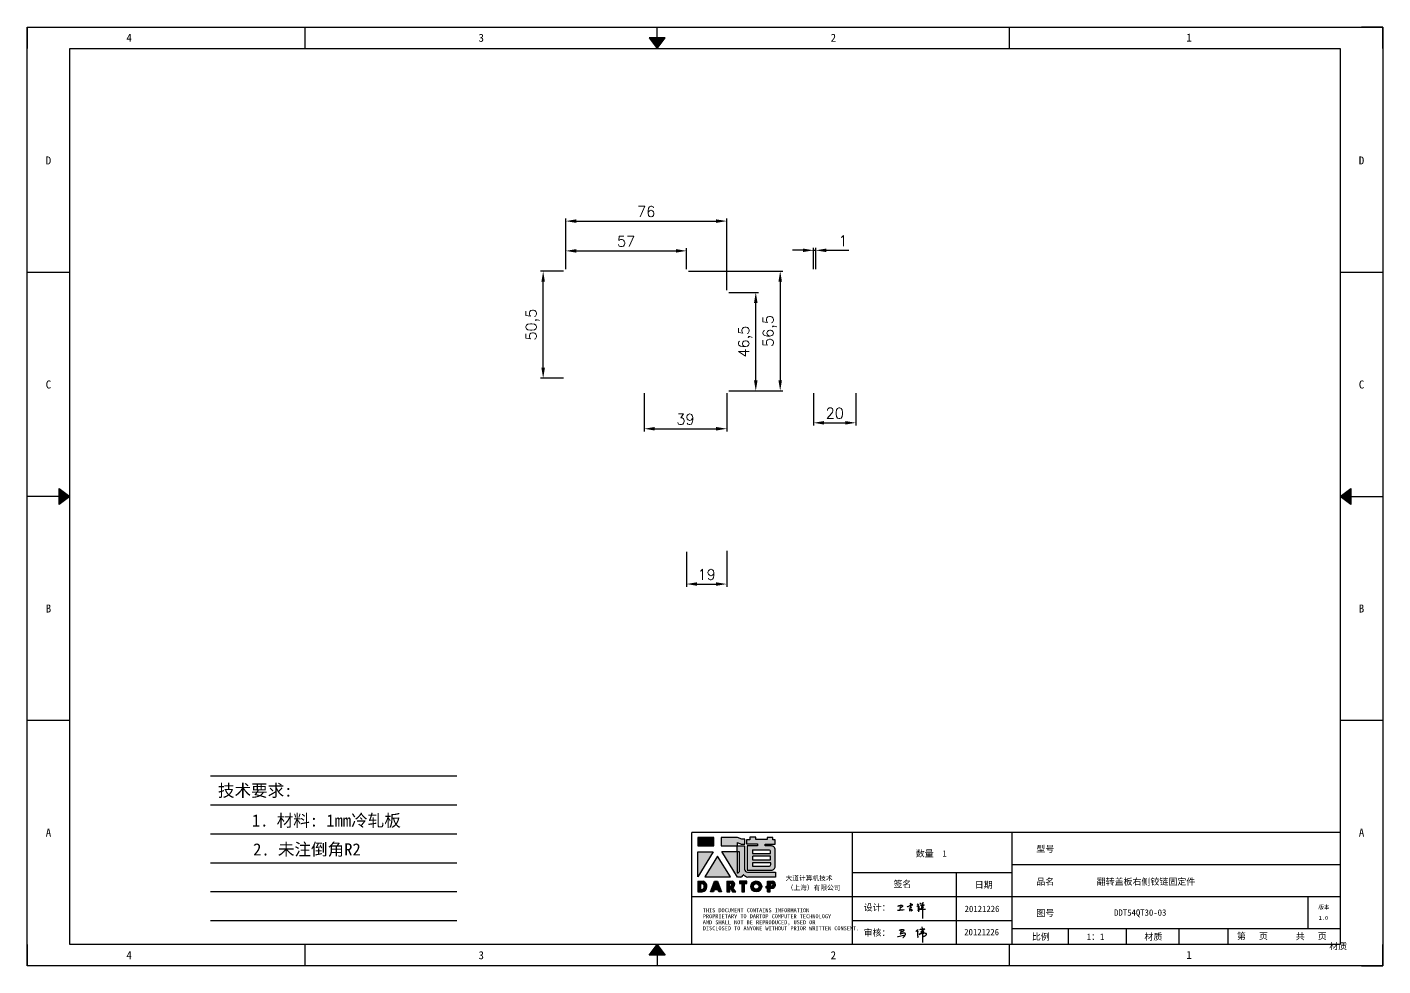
# Model space of a CAD drawing. Header units: millimetres. Extents: x 120943 to 145233, y 4425 to 40233.
# Drawn here: x 130060 to 130700, y 16840 to 17283 of the extents above; entities that cross this region are included whole.
import ezdxf
from ezdxf.enums import TextEntityAlignment as Align

# ---------------------------------------------------------------- set-up
doc = ezdxf.new("R2010")
doc.units = ezdxf.units.MM
doc.linetypes.add('DOT', pattern=[0.25, 0, -0.25])
doc.layers.add('4', color=7, linetype='Continuous')
doc.layers.add('print', color=30, linetype='Continuous')
doc.layers.add('dim', color=2, linetype='Continuous', lineweight=9)
doc.styles.add('Dartop', font='SIMFANG.TTF')
doc.styles.add('HZ', font='SimSun.ttf')
doc.styles.add('hzHT', font='SIMHEI.TTF')
doc.styles.get("Standard").update_dxf_attribs({"font": 'txt', "bigfont": 'gbcbig.shx'})
doc.dimstyles.new('small', dxfattribs={"dimtxt": 5, "dimasz": 5, "dimexe": 1.25, "dimexo": 1, "dimgap": 2, "dimtad": 1, "dimtxsty": 'Standard', "dimcen": 2.5, "dimadec": 0, "dimazin": 0, "dimtfac": 1, "dimtmove": 0, "dimatfit": 3, "dimfxl": 1, "dimarcsym": 0})

# ---------------------------------------------------------------- blocks, each defined once
blk = doc.blocks.new('*D448')
at = {"layer": 'Defpoints', "color": 0}
for p in [(130431.37, 17111.62, -744.27), (130451.37, 17111.62, -769.27), (130451.37, 17096.56)]:
    blk.add_point(p, dxfattribs=at)
at = {"layer": 'dim', "color": 0, "lineweight": -2}
for p, q in [((130431.37, 17110.62), (130431.37, 17095.31)), ((130451.37, 17110.62), (130451.37, 17095.31)), ((130436.37, 17096.56), (130446.37, 17096.56))]:
    blk.add_line(p, q, dxfattribs=at)
at = {"layer": 'dim', "color": 0}
for points in [[(130436.37, 17097.39), (130436.37, 17095.73), (130431.37, 17096.56)], [(130446.37, 17097.39), (130446.37, 17095.73), (130451.37, 17096.56)]]:
    blk.add_solid(points, dxfattribs=at)
at = {"layer": 'dim', "color": 0, "insert": (130441.37, 17101.06), "char_height": 5, "attachment_point": 5}
blk.add_mtext('20', dxfattribs=at)
blk = doc.blocks.new('*D463')
at = {"layer": 'Defpoints', "color": 0}
for p in [(130371.4, 17036.69, 50.32), (130390.4, 17037.08, 8.82), (130390.4, 17020.44)]:
    blk.add_point(p, dxfattribs=at)
at = {"layer": 'dim', "color": 0, "lineweight": -2}
for p, q in [((130371.4, 17035.69), (130371.4, 17019.19)), ((130390.4, 17036.08), (130390.4, 17019.19)), ((130376.4, 17020.44), (130385.4, 17020.44))]:
    blk.add_line(p, q, dxfattribs=at)
at = {"layer": 'dim', "color": 0}
for points in [[(130376.4, 17021.27), (130376.4, 17019.61), (130371.4, 17020.44)], [(130385.4, 17021.27), (130385.4, 17019.61), (130390.4, 17020.44)]]:
    blk.add_solid(points, dxfattribs=at)
at = {"layer": 'dim', "color": 0, "insert": (130380.9, 17024.94), "char_height": 5, "attachment_point": 5}
blk.add_mtext('19', dxfattribs=at)
blk = doc.blocks.new('*D450')
at = {"layer": 'Defpoints', "color": 0}
for p in [(130390.4, 17191.78), (130314.4, 17168.12, -11.3), (130390.4, 17158.12, 7.7)]:
    blk.add_point(p, dxfattribs=at)
at = {"layer": 'dim', "color": 0, "lineweight": -2}
for p, q in [((130314.4, 17169.12), (130314.4, 17193.03)), ((130319.4, 17191.78), (130385.4, 17191.78)), ((130390.4, 17159.12), (130390.4, 17193.03))]:
    blk.add_line(p, q, dxfattribs=at)
at = {"layer": 'dim', "color": 0}
for points in [[(130319.4, 17192.61), (130319.4, 17190.94), (130314.4, 17191.78)], [(130385.4, 17192.61), (130385.4, 17190.94), (130390.4, 17191.78)]]:
    blk.add_solid(points, dxfattribs=at)
at = {"layer": 'dim', "color": 0, "insert": (130352.4, 17196.28), "char_height": 5, "attachment_point": 5}
blk.add_mtext('76', dxfattribs=at)
blk = doc.blocks.new('*D464')
at = {"layer": 'Defpoints', "color": 0}
for p in [(130371.4, 17177.72), (130314.4, 17168.74), (130371.4, 17168.12, -11.3)]:
    blk.add_point(p, dxfattribs=at)
at = {"layer": 'dim', "color": 0, "lineweight": -2}
for p, q in [((130314.4, 17169.74), (130314.4, 17178.97)), ((130319.4, 17177.72), (130366.4, 17177.72)), ((130371.4, 17169.12), (130371.4, 17178.97))]:
    blk.add_line(p, q, dxfattribs=at)
at = {"layer": 'dim', "color": 0}
for points in [[(130319.4, 17178.55), (130319.4, 17176.88), (130314.4, 17177.72)], [(130366.4, 17178.55), (130366.4, 17176.88), (130371.4, 17177.72)]]:
    blk.add_solid(points, dxfattribs=at)
at = {"layer": 'dim', "color": 0, "insert": (130342.9, 17182.22), "char_height": 5, "attachment_point": 5}
blk.add_mtext('57', dxfattribs=at)
blk = doc.blocks.new('*D451')
at = {"layer": 'Defpoints', "color": 0}
for p in [(130351.4, 17111.62, -11.3), (130390.4, 17111.62, 7.7), (130390.4, 17093.75)]:
    blk.add_point(p, dxfattribs=at)
at = {"layer": 'dim', "color": 0, "lineweight": -2}
for p, q in [((130351.4, 17110.62), (130351.4, 17092.5)), ((130390.4, 17110.62), (130390.4, 17092.5)), ((130356.4, 17093.75), (130385.4, 17093.75))]:
    blk.add_line(p, q, dxfattribs=at)
at = {"layer": 'dim', "color": 0}
for points in [[(130356.4, 17094.59), (130356.4, 17092.92), (130351.4, 17093.75)], [(130385.4, 17094.59), (130385.4, 17092.92), (130390.4, 17093.75)]]:
    blk.add_solid(points, dxfattribs=at)
at = {"layer": 'dim', "color": 0, "insert": (130370.9, 17098.25), "char_height": 5, "attachment_point": 5}
blk.add_mtext('39', dxfattribs=at)
blk = doc.blocks.new('*D452')
at = {"layer": 'Defpoints', "color": 0}
for p in [(130371.4, 17168.12, -11.3), (130390.4, 17111.62, 7.7), (130415.63, 17111.62)]:
    blk.add_point(p, dxfattribs=at)
at = {"layer": 'dim', "color": 0, "lineweight": -2}
for p, q in [((130372.4, 17168.12), (130416.88, 17168.12)), ((130415.63, 17163.12), (130415.63, 17116.62)), ((130391.4, 17111.62), (130416.88, 17111.62))]:
    blk.add_line(p, q, dxfattribs=at)
at = {"layer": 'dim', "color": 0}
for points in [[(130414.79, 17163.12), (130416.46, 17163.12), (130415.63, 17168.12)], [(130414.79, 17116.62), (130416.46, 17116.62), (130415.63, 17111.62)]]:
    blk.add_solid(points, dxfattribs=at)
at = {"layer": 'dim', "color": 0, "insert": (130410.71, 17139.87), "char_height": 5, "attachment_point": 5, "rotation": 90}
blk.add_mtext('56,5', dxfattribs=at)
blk = doc.blocks.new('*D453')
at = {"layer": 'Defpoints', "color": 0}
for p in [(130390.4, 17158.12, 7.7), (130404.1, 17158.12), (130390.4, 17111.62, 7.7)]:
    blk.add_point(p, dxfattribs=at)
at = {"layer": 'dim', "color": 0, "lineweight": -2}
for p, q in [((130391.4, 17158.12), (130405.35, 17158.12)), ((130404.1, 17116.62), (130404.1, 17153.12)), ((130391.4, 17111.62), (130405.35, 17111.62))]:
    blk.add_line(p, q, dxfattribs=at)
at = {"layer": 'dim', "color": 0}
for points in [[(130403.27, 17153.12), (130404.93, 17153.12), (130404.1, 17158.12)], [(130403.27, 17116.62), (130404.93, 17116.62), (130404.1, 17111.62)]]:
    blk.add_solid(points, dxfattribs=at)
at = {"layer": 'dim', "color": 0, "insert": (130399.18, 17134.87), "char_height": 5, "attachment_point": 5, "rotation": 90}
blk.add_mtext('46,5', dxfattribs=at)
blk = doc.blocks.new('*D454')
at = {"layer": 'Defpoints', "color": 0}
for p in [(130303.76, 17168.12), (130314.4, 17168.12, -11.3), (130314.4, 17117.62, -11.3)]:
    blk.add_point(p, dxfattribs=at)
at = {"layer": 'dim', "color": 0, "lineweight": -2}
for p, q in [((130313.4, 17168.12), (130302.51, 17168.12)), ((130303.76, 17122.62), (130303.76, 17163.12)), ((130313.4, 17117.62), (130302.51, 17117.62))]:
    blk.add_line(p, q, dxfattribs=at)
at = {"layer": 'dim', "color": 0}
for points in [[(130302.92, 17163.12), (130304.59, 17163.12), (130303.76, 17168.12)], [(130302.92, 17122.62), (130304.59, 17122.62), (130303.76, 17117.62)]]:
    blk.add_solid(points, dxfattribs=at)
at = {"layer": 'dim', "color": 0, "insert": (130298.84, 17142.87), "char_height": 5, "attachment_point": 5, "rotation": 90}
blk.add_mtext('50,5', dxfattribs=at)
blk = doc.blocks.new('*D458')
at = {"layer": 'Defpoints', "color": 0}
for p in [(130432.37, 17177.98), (130431.37, 17168.12, -707.27), (130432.37, 17168.12, -707.27)]:
    blk.add_point(p, dxfattribs=at)
at = {"layer": 'dim', "color": 0, "lineweight": -2}
for p, q in [((130426.37, 17177.98), (130421.37, 17177.98)), ((130431.37, 17169.12), (130431.37, 17179.23)), ((130431.37, 17177.98), (130432.37, 17177.98)), ((130432.37, 17169.12), (130432.37, 17179.23)), ((130437.37, 17177.98), (130448.04, 17177.98))]:
    blk.add_line(p, q, dxfattribs=at)
at = {"layer": 'dim', "color": 0}
for points in [[(130426.37, 17178.81), (130426.37, 17177.15), (130431.37, 17177.98)], [(130437.37, 17178.81), (130437.37, 17177.15), (130432.37, 17177.98)]]:
    blk.add_solid(points, dxfattribs=at)
at = {"layer": 'dim', "color": 0, "insert": (130445.21, 17182.48), "char_height": 5, "attachment_point": 5}
blk.add_mtext('1', dxfattribs=at)
blk = doc.blocks.new('*U439')
at = {"color": 254, "linetype": 'Continuous', "extrusion": (0, 0, -1)}
for points in [[(-17, 0.333), (-16.812, 0.25), (-17, 0.5)], [(-17, 0.333), (-17.188, 0.25), (-16.812, 0.25)], [(-17, 0.333), (-17, 0.5), (-17.188, 0.25)]]:
    blk.add_solid(points, dxfattribs=at)
blk = doc.blocks.new('*U438')
at = {"color": 254, "linetype": 'Continuous', "extrusion": (0, 0, -1)}
for points in [[(-33.167, 11), (-33, 11), (-33.25, 11.188)], [(-33.167, 11), (-33.25, 11.188), (-33.25, 10.812)], [(-33.167, 11), (-33.25, 10.812), (-33, 11)]]:
    blk.add_solid(points, dxfattribs=at)
blk = doc.blocks.new('*U440')
at = {"color": 254, "linetype": 'Continuous'}
for points in [[(17, 21.667), (17.188, 21.75), (16.812, 21.75)], [(17, 21.667), (16.812, 21.75), (17, 21.5)], [(17, 21.667), (17, 21.5), (17.188, 21.75)]]:
    blk.add_solid(points, dxfattribs=at)
blk = doc.blocks.new('*U437')
at = {"color": 254, "linetype": 'Continuous', "extrusion": (0, 0, -1)}
for points in [[(-0.833, 11), (-0.75, 10.812), (-0.75, 11.188)], [(-0.833, 11), (-0.75, 11.188), (-1, 11)], [(-0.833, 11), (-1, 11), (-0.75, 10.812)]]:
    blk.add_solid(points, dxfattribs=at)
blk = doc.blocks.new('dadao')
for p, q in [((48, 19.2), (44.9, 10.4)), ((44.9, 10.4), (51.2, 10.4)), ((51.2, 10.4), (48, 19.2))]:
    blk.add_line(p, q)
for points in [[(41.8, 121.6), (41.8, 143.7), (-0.4, 143.7), (-0.4, 121.6), (41.8, 121.6)], [(104.8, 122), (104.8, 130.3), (114.1, 126.3), (124.2, 126.3), (124.2, 139.6), (115.9, 139.6), (105.1, 143.9), (61.5, 143.9)], [(61.7, 144), (61.7, 121.3), (103.9, 121.3)], [(113.4, 38.7), (105.1, 38.7), (63, 106.5), (103.9, 106.5), (103.9, 120.9), (103.9, 121.3)], [(109.7, 53.6), (109.7, 106.2), (104.3, 106.2), (104.3, 50.4), (106.6, 50.4)], [(144.6, 94.4), (144.6, 84.8), (192, 84.8), (192, 94.1), (144.9, 94.1)], [(120.2, 45), (119.5, 45), (119.5, 44.6)], [(0, 28), (0, 0), (11.8, 0)], [(0.1, 28), (14, 28)], [(7.1, 21.8), (7.1, 6.1), (12, 6.1)], [(7.1, 21.8), (11.4, 21.8)], [(76.8, 28.2), (76.8, 0), (84.1, 0), (84.1, 11.1), (91.6, -0.1), (100.3, -0.1), (91.7, 11.1)], [(76.8, 28.2), (90.6, 28.2)], [(84, 22.7), (84, 15.3), (87.2, 15.3)], [(84, 22.7), (87.3, 22.7)], [(183.7, 0), (183.7, 9.6), (180.6, 9.6), (180.6, 14.9), (183.8, 14.9), (183.8, 28.1), (196.1, 28.1), (196.5, 28.1)], [(183.7, 0), (190.9, 0), (190.9, 9.6), (198.8, 9.6)], [(194.9, 22.3), (190.8, 22.3), (190.8, 15), (194.4, 15)]]:
    blk.add_lwpolyline(points)
blk.add_lwpolyline([(137.1, 144.2), (137.1, 137.9), (128.3, 137.9), (128.3, 126.5), (157.3, 126.5), (157.3, 121.5), (130.3, 121.5), (130.3, 57.5), (194.4, 57.5, 0.414214), (204.4, 67.5), (204.4, 111.3, 0.414214), (194.4, 121.3), (177.5, 121.3), (177.5, 126.3), (204.7, 126.3), (204.7, 137.7), (198.2, 137.7), (198.2, 143.9), (183.3, 143.9), (183.3, 138), (153, 138), (153, 144.2), (137.1, 144.2)], format="xyb", close=True)
for points in [[(104.8, 122), (123.4, 122), (123.4, 60, 0.414214), (131.4, 52), (204.8, 52), (204.8, 39.1), (131.7, 39.1)], [(144.3, 110.8), (144.3, 101.8), (192.3, 101.8), (192.3, 105.5, 0.414214), (187.3, 110.5), (144.3, 110.5)], [(144.6, 77), (144.6, 67.5), (187.6, 67.5, 0.414214), (192.6, 72.5), (192.6, 76.4), (144.6, 76.4)]]:
    blk.add_lwpolyline(points, format="xyb")
for points in [[(-0.3, 106.2), (40.4, 106.2), (-0.3, 39.7), (-0.3, 106.2)], [(51.7, 94.1), (18.4, 39.3), (86.2, 39.3)], [(43.8, 28.2), (51.8, 28.2), (62.6, -0.1), (55, -0.1), (53.2, 5), (42.9, 5), (41.1, 0), (33.6, 0)], [(110, 28.1), (110, 21.9), (116, 21.9), (116, -0.1), (123.2, -0.1), (123.2, 22), (129.2, 22), (129.2, 28.1), (110, 28.1)]]:
    blk.add_lwpolyline(points, close=True)
for radius in [14.5, 7.44]:
    blk.add_circle((154.2, 14.2), radius)
for centre, radius, start, end in [((99.2, 60.7), 12.6, 305.6399, 325.969), ((111.6, 46.7), 8.19, 282.9811, 347.6627), ((136, 61.7), 22.9, 226.7358, 259.3209), ((8.5, 13.9), 8.49, 294.2143, 69.7177), ((9.6, 14.2), 14.4, 278.6604, 72.3203), ((86.4, 19), 3.8, 282.527, 76.7196), ((88.6, 19.4), 8.95, 290.6073, 77.2124), ((193.7, 18.7), 3.8, 280.9891, 72.5513), ((195.7, 18.6), 9.51, 288.8959, 85.2442)]:
    blk.add_arc(centre, radius, start, end)
blk = doc.blocks.new('h')
for p, q in [((20768.1, -2360.9), (20773, -2359.1)), ((20769.5, -2366.9), (20769.8, -2370.6)), ((20769.8, -2370.6), (20770.9, -2378)), ((20770.9, -2378), (20771.5, -2370.6)), ((20772.4, -2369.3), (20774.9, -2367.8)), ((20773, -2359.1), (20784.1, -2355.2)), ((20773.3, -2331.8), (20775.3, -2338.7)), ((20789.1, -2340.9), (20773.5, -2331.9)), ((20775.3, -2338.7), (20775.6, -2351.2)), ((20775.6, -2351.2), (20775.5, -2357.3)), ((20782.2, -2369.2), (20780, -2377.1)), ((20780, -2377.1), (20788.3, -2371.3)), ((20780.1, -2366.4), (20780.8, -2366.4)), ((20781.9, -2367.4), (20782.2, -2369.2)), ((20845.7, -2343.5), (20848.4, -2353)), ((20848.9, -2370.3), (20847.9, -2424)), ((20848.4, -2353), (20848.9, -2370.3))]:
    blk.add_line(p, q)
for points in [[(20696.6, -2372.4, 0.002073), (20710.6, -2371.9, 0.016137), (20719.6, -2371.3, 0.008314), (20736.9, -2369.3)], [(20699.1, -2348.2, -0.029745), (20704.6, -2345.4, -0.046842), (20708.4, -2344.2, -0.00919), (20714.3, -2343, -0.018517), (20717.2, -2342.5, -0.037841), (20720.3, -2342.4, -0.039541), (20723.2, -2342.8, -0.149785), (20726, -2344.3, -0.204935), (20726.9, -2346.6, -0.074872), (20726.5, -2348.3, -0.061615), (20725.6, -2350.3, -0.034204), (20723.8, -2352.6, -0.045776), (20722.3, -2354.1, -0.054985), (20720.4, -2355.3, -0.036348), (20717.3, -2356.5, -0.067752), (20715.7, -2356.8, -0.043553), (20713.2, -2356.7)], [(20755, -2351.9, -0.024077), (20759.9, -2350.1, -0.013147), (20768.7, -2346.5, -0.00522), (20775.4, -2344.1, -0.018517), (20777.3, -2343.4, -0.008274), (20786.3, -2341, -0.039541), (20788.3, -2340.8, -0.079216), (20789.4, -2341, -0.204935)], [(20813.5, -2350.1, 0.007348), (20815.9, -2348.7, 0.008421), (20818, -2347.3, 0.009459), (20819.7, -2346.2, -0.016325), (20820.7, -2345.5, -0.173771), (20821.8, -2345.3, -0.085159), (20823.9, -2346, -0.125883), (20826, -2347.9, -0.160659), (20826.6, -2350.1, -0.010447), (20826.5, -2352.3, -0.008247), (20826.2, -2355.1, -0.002698), (20825.3, -2374, 0.001562), (20823.9, -2383.7, 0.016137)], [(20816.8, -2335, -0.053561), (20819.6, -2336.1, -0.075272), (20821.3, -2337.3, -0.005295), (20822.5, -2338.5, -0.009337), (20823.1, -2339.1, -0.026146), (20823.7, -2339.8, -0.016644), (20824.5, -2340.9)], [(20832.1, -2329.2, -0.053561), (20834.9, -2330.3, -0.075272), (20836.7, -2331.5, -0.005295), (20837.8, -2332.6, -0.009337), (20838.5, -2333.3, -0.026146), (20839, -2334, -0.016644), (20839.8, -2335.1)], [(20836, -2343.7, -0.02797), (20842.1, -2342.6, -0.048868), (20845.6, -2342.2, -0.00919), (20851.1, -2341.4, -0.018517), (20853.9, -2341.1, -0.037841), (20856.7, -2341.2, -0.039541), (20859.4, -2341.6, -0.018282), (20840.6, -2354.7, -0.000937)], [(20847.6, -2340.2, 0.021784), (20849.6, -2335.9, 0.028296), (20850.8, -2332.4, 0.008136), (20851.9, -2328.2, 0.028913), (20852.2, -2327, 0.08193), (20852.1, -2325.9, 0.075058), (20851.7, -2324.7, 0.275043)]]:
    blk.add_lwpolyline(points, format="xyb")
for points in [[(20711.3, -2343.5), (20711.3, -2343.5), (20711.5, -2355.8), (20710.7, -2368), (20710.6, -2371.9)], [(20821.5, -2350.6), (20822.4, -2359.2), (20822.2, -2364.9), (20821.7, -2369), (20821.3, -2376.3), (20823.6, -2368.5), (20827.2, -2366.3), (20829.5, -2366.3)], [(20840.6, -2354.7), (20850, -2354.7), (20855, -2354.3), (20845.9, -2361.1), (20840.5, -2364), (20833, -2367.5), (20863.2, -2367.4), (20865.9, -2367.3)]]:
    blk.add_lwpolyline(points)
for centre, radius, start, end in [((20773.7, -2371.2), 2.3, 121.9907, 163.60158), ((20787.5, -2406), 40.3, 100.61827, 108.24823), ((20780.8, -2367.6), 1.15, 9.4675, 90)]:
    blk.add_arc(centre, radius, start, end)

msp = doc.modelspace()

# ---------------------------------------------------------------- hatches: boundary and pattern name
for points in [[(130384.227, 16900.796), (130376.694, 16900.796), (130376.694, 16896.859), (130384.227, 16896.859)], [(130383.985, 16894.106), (130376.714, 16894.106), (130376.714, 16882.234)], [(130386, 16891.951), (130380.057, 16882.155), (130392.159, 16882.155)], [(130399.844, 16880.15), (130396.405, 16880.15), (130396.405, 16879.059), (130397.478, 16879.059), (130397.478, 16875.127), (130398.763, 16875.127), (130398.763, 16879.062), (130399.844, 16879.062)]]:
    msp.add_hatch(color=0).paths.add_polyline_path(points)
h = msp.add_hatch(color=0)
h.paths.add_polyline_path([(130395.486, 16898.403), (130397.148, 16897.685), (130398.946, 16897.685), (130398.946, 16900.064), (130397.463, 16900.064), (130395.531, 16900.827), (130387.787, 16900.827), (130387.787, 16896.804), (130395.321, 16896.804), (130395.321, 16896.722), (130395.321, 16894.151), (130388.015, 16894.151), (130395.53, 16882.057), (130397.018, 16882.057, 0.2793748), (130398.105, 16883.113), (130398.105, 16883.169), (130398.236, 16883.169, 0.1431454), (130400.285, 16882.126), (130413.343, 16882.126), (130413.343, 16884.42), (130400.229, 16884.42, -0.4142136), (130398.801, 16885.848), (130398.801, 16896.931), (130395.486, 16896.931)])
h.paths.add_polyline_path([(130395.397, 16894.099), (130396.355, 16894.099), (130396.355, 16884.712, -0.0889357), (130395.8, 16884.142), (130395.394, 16884.142)], flags=16)
h = msp.add_hatch(color=0)
h.paths.add_polyline_path([(130413.321, 16899.731), (130412.159, 16899.731), (130412.159, 16900.836), (130409.503, 16900.836), (130409.503, 16899.786), (130404.081, 16899.786), (130404.081, 16900.892), (130401.242, 16900.892), (130401.242, 16899.766), (130399.672, 16899.766), (130399.672, 16897.728), (130404.85, 16897.728), (130404.85, 16896.827), (130400.025, 16896.827), (130400.025, 16885.417), (130411.48, 16885.417, 0.4142136), (130413.265, 16887.203), (130413.265, 16895.017, 0.4142136), (130411.48, 16896.802), (130408.452, 16896.802), (130408.452, 16897.686), (130413.321, 16897.686)])
h.paths.add_polyline_path([(130410.215, 16894.868, -0.4142136), (130411.107, 16893.975), (130411.107, 16893.32), (130402.532, 16893.32), (130402.532, 16894.868)], flags=16)
h.paths.add_polyline_path([(130411.052, 16891.939), (130411.052, 16890.281), (130402.587, 16890.281), (130402.587, 16891.939)], flags=16)
h.paths.add_polyline_path([(130411.163, 16888.789), (130411.163, 16888.079, -0.4142136), (130410.27, 16887.186), (130402.587, 16887.186), (130402.587, 16888.789)], flags=16)
h = msp.add_hatch(color=0)
h.paths.add_polyline_path([(130379.262, 16880.133), (130376.767, 16880.133), (130376.767, 16875.142), (130378.868, 16875.142, 0.7930159)])
h.paths.add_polyline_path([(130378.905, 16876.235), (130378.033, 16876.235), (130378.033, 16879.04), (130378.809, 16879.04, -0.6713609)], flags=16)
h = msp.add_hatch(color=0)
h.paths.add_polyline_path([(130386.019, 16880.174), (130384.596, 16880.174), (130382.765, 16875.136), (130384.113, 16875.136), (130384.431, 16876.029), (130386.257, 16876.029), (130386.581, 16875.126), (130387.941, 16875.126)])
h.paths.add_polyline_path([(130385.908, 16876.991), (130384.776, 16876.991), (130385.332, 16878.574)], flags=16)
h = msp.add_hatch(color=0)
h.paths.add_polyline_path([(130392.939, 16880.17), (130390.485, 16880.17), (130390.485, 16875.134), (130391.782, 16875.134), (130391.782, 16877.13), (130393.114, 16875.116), (130394.681, 16875.116), (130393.147, 16877.118, 0.7440549)])
h.paths.add_polyline_path([(130391.77, 16877.876), (130391.77, 16879.198), (130392.349, 16879.198, -0.796809), (130392.341, 16877.876)], flags=16)
h = msp.add_hatch(color=0)
h.paths.add_polyline_path([(130401.714, 16877.67, 1), (130406.886, 16877.67, 1)])
h.paths.add_polyline_path([(130405.628, 16877.67, -1), (130402.972, 16877.67, -1)], flags=16)
h = msp.add_hatch(color=0)
h.paths.add_polyline_path([(130411.846, 16880.158), (130411.772, 16880.158), (130409.585, 16880.158), (130409.585, 16877.808), (130409.004, 16877.808), (130409.004, 16876.854), (130409.575, 16876.854), (130409.575, 16875.143), (130410.852, 16875.143), (130410.852, 16876.86), (130412.255, 16876.86, 0.8123038)])
h.paths.add_polyline_path([(130410.833, 16877.814), (130410.833, 16879.129), (130411.56, 16879.129, -0.7782134), (130411.486, 16877.814)], flags=16)

# ---------------------------------------------------------------- linework, layer by layer
at = {"color": 0, "linetype": 'DOT'}
for p, q in [((130060.203, 17283.353), (130689.996, 17283.353)), ((130060.203, 16850.257), (130060.203, 17273.281)), ((130700.068, 17273.281), (130700.068, 16850.257)), ((130689.996, 16840.185), (130060.203, 16840.185))]:
    msp.add_line(p, q, dxfattribs=at)
at = {"color": 0}
for p, q in [((130060.203, 17283.353), (130060.203, 17273.281)), ((130191.432, 17273.281), (130191.432, 17283.353)), ((130357.62, 17278.317), (130357.62, 17283.353)), ((130523.808, 17273.281), (130523.808, 17283.353)), ((130700.068, 17283.353), (130689.996, 17283.353)), ((130700.068, 17273.281), (130700.068, 17283.353)), ((130080.347, 16850.257), (130080.347, 17273.281)), ((130080.347, 17273.281), (130679.924, 17273.281)), ((130679.924, 17273.281), (130679.924, 16850.257)), ((130080.347, 17167.525), (130060.203, 17167.525)), ((130700.068, 17167.525), (130679.924, 17167.525)), ((130075.311, 17061.769), (130060.203, 17061.769)), ((130684.96, 17061.769), (130700.068, 17061.769)), ((130080.347, 16956.013), (130060.203, 16956.013)), ((130700.068, 16956.013), (130679.924, 16956.013)), ((130679.924, 16903.135), (130373.987, 16903.135)), ((130373.987, 16850.257), (130373.987, 16903.135)), ((130449.527, 16903.135), (130449.527, 16850.257)), ((130525.067, 16850.257), (130525.067, 16903.135)), ((130525.067, 16888.027), (130679.924, 16888.027)), ((130449.527, 16884.25), (130525.067, 16884.25)), ((130498.628, 16884.25), (130498.628, 16850.257)), ((130373.987, 16872.919), (130449.527, 16872.919)), ((130449.527, 16872.919), (130679.924, 16872.919)), ((130664.816, 16857.811), (130664.816, 16872.919)), ((130449.527, 16861.588), (130525.067, 16861.588)), ((130525.067, 16857.811), (130679.924, 16857.811)), ((130551.644, 16850.257), (130551.644, 16857.811)), ((130579.033, 16850.257), (130579.033, 16857.811)), ((130603.932, 16850.257), (130603.932, 16857.811)), ((130627.046, 16850.257), (130627.046, 16857.811)), ((130060.203, 16850.257), (130060.203, 16840.185)), ((130679.924, 16850.257), (130080.347, 16850.257)), ((130191.432, 16840.185), (130191.432, 16850.257)), ((130523.808, 16840.185), (130523.808, 16850.257)), ((130700.068, 16840.185), (130700.068, 16850.257)), ((130357.62, 16845.221), (130357.62, 16840.185)), ((130689.996, 16840.185), (130700.068, 16840.185))]:
    msp.add_line(p, q, dxfattribs=at)
for p, q in [((130481.968, 16855.423), (130481.226, 16855.021)), ((130482.502, 16855.708), (130481.968, 16855.423)), ((130481.999, 16856.309), (130482.942, 16856.309)), ((130483.446, 16856.355), (130482.502, 16855.708)), ((130482.536, 16858.549), (130482.753, 16856.739)), ((130482.788, 16855.402), (130482.708, 16851.242)), ((130482.753, 16856.739), (130482.788, 16855.402)), ((130482.942, 16856.309), (130483.446, 16856.355))]:
    msp.add_line(p, q)
for points in [[(130357.62, 17273.281), (130361.397, 17278.317), (130353.843, 17278.317), (130357.62, 17273.281)], [(130080.347, 17061.769), (130075.311, 17057.992), (130075.311, 17065.546), (130080.347, 17061.769)], [(130679.924, 17061.769), (130684.96, 17065.546), (130684.96, 17057.992), (130679.924, 17061.769)], [(130357.62, 16850.257), (130361.397, 16845.221), (130353.843, 16845.221), (130357.62, 16850.257)]]:
    msp.add_lwpolyline(points, close=True, dxfattribs=at)
for points in [[(130471.793, 16856.962, -0.029745), (130472.224, 16857.179, -0.0468422), (130472.517, 16857.273, -0.0091902), (130472.973, 16857.365, -0.0185172), (130473.202, 16857.398, -0.0378406), (130473.438, 16857.405, -0.0395413), (130473.662, 16857.378, -0.1497852), (130473.881, 16857.258, -0.2049352), (130473.948, 16857.085, -0.0748717), (130473.923, 16856.948, -0.0616146), (130473.848, 16856.796, -0.0342039), (130473.713, 16856.618, -0.0457759), (130473.592, 16856.502, -0.054985), (130473.446, 16856.41, -0.0363479), (130473.204, 16856.314, -0.0677521), (130473.082, 16856.293, -0.0435534), (130472.892, 16856.303)], [(130481.226, 16855.021, -0.029745), (130481.9, 16855.359, -0.0468422), (130482.356, 16855.506, -0.0091902), (130483.067, 16855.649, -0.0185172), (130483.424, 16855.701, -0.0378406), (130483.792, 16855.713, -0.0395413), (130484.142, 16855.669, -0.1497852), (130484.484, 16855.483, -0.2049352), (130484.589, 16855.212, -0.0748717), (130484.549, 16854.999, -0.0616146), (130484.433, 16854.762, -0.0342039), (130484.222, 16854.484, -0.0457759), (130484.033, 16854.304, -0.054985), (130483.805, 16854.161, -0.0363479), (130483.427, 16854.01, -0.0677521), (130483.238, 16853.978, -0.0435534), (130482.94, 16853.993)], [(130481.535, 16857.423, -0.0279703), (130482.146, 16857.535, -0.0488679), (130482.499, 16857.573, -0.0091902), (130483.055, 16857.655, -0.0185172), (130483.333, 16857.681, -0.0378406), (130483.619, 16857.675, -0.0395413), (130483.887, 16857.627, -0.0182819), (130481.999, 16856.309, -0.0009369)]]:
    msp.add_lwpolyline(points, format="xyb")
msp.add_lwpolyline([(130472.745, 16857.321), (130472.745, 16857.321), (130472.6, 16856.436), (130472.362, 16855.604), (130472.207, 16855.093)])
for centre, radius, start, end in [((130470.688, 16855.557), 1.596, 281.076982, 291.212632), ((130435.587, 16998.033), 148.319, 283.91895, 284.971512), ((130474.646, 16850.871), 4.876, 113.202449, 120.017497), ((130473.502, 16853.541), 1.971, 102.47486, 113.202449), ((130476.358, 16840.629), 15.195, 100.36867, 102.47486), ((130474.298, 16851.893), 3.745, 96.125337, 100.36867), ((130465.72, 16861.321), 11.096, 316.919563, 320.58866), ((130474.098, 16853.752), 1.875, 87.457037, 96.125337), ((130474.105, 16853.909), 1.717, 78.399567, 87.457037), ((130472.008, 16855.931), 2.821, 324.094808, 331.378357), ((130474.348, 16855.091), 0.511, 44.324655, 78.399567), ((130474.198, 16854.824), 0.377, 319.573073, 337.48549), ((130473.16, 16855.654), 1.694, 324.910666, 333.348429), ((130473.984, 16855.346), 0.825, 326.76781, 340.871018), ((130474.51, 16855.25), 0.284, 357.998393, 44.324655), ((130474.233, 16855.259), 0.561, 340.871018, 357.998393), ((130476.004, 16862.954), 7.458, 299.265464, 300.9495), ((130492.899, 16800.441), 57.583, 102.46592, 103.2053), ((130453.658, 16884.276), 38.128, 313.366132, 315.296084), ((130600.899, 16836.043), 121.7, 171.410173, 171.768083), ((130480.475, 16856.424), 0.244, 52.375745, 91.291159), ((130266.027, 16863.34), 214.732, 357.565664, 358.057278), ((130480.391, 16856.462), 0.279, 357.196828, 33.705179), ((130474.102, 16856.873), 6.583, 352.912546, 354.802684), ((130476.572, 16856.649), 4.103, 354.802684, 357.196828), ((130473.184, 16854.809), 1.257, 283.816254, 294.030509), ((130473.453, 16854.187), 0.58, 294.836428, 309.901134)]:
    msp.add_arc(centre, radius, start, end)
at = {"layer": 'Defpoints'}
for p, q in [((130146.746, 16929.843), (130263.006, 16929.843)), ((130146.746, 16916.193), (130263.006, 16916.193)), ((130146.746, 16916.193), (130263.006, 16916.193)), ((130146.746, 16902.543), (130263.006, 16902.543)), ((130146.746, 16888.893), (130263.006, 16888.893)), ((130146.746, 16875.243), (130263.006, 16875.243)), ((130146.746, 16861.593), (130263.006, 16861.593))]:
    msp.add_line(p, q, dxfattribs=at)
at = {"layer": 'print'}
msp.add_lwpolyline([(130060.203, 17283.353), (130700.068, 17283.353), (130700.068, 16840.185), (130060.203, 16840.185)], close=True, dxfattribs=at)

# ---------------------------------------------------------------- block references
at = {"color": 0, "linetype": 'Continuous', "xscale": 20.14402654906928, "yscale": 20.14402654906928, "zscale": 20.14402654906928}
for name, p in [('*U440', (130015.171, 16840.185)), ('*U437', (130060.203, 16840.185)), ('*U438', (130015.171, 16840.185)), ('*U439', (130015.171, 16840.185))]:
    msp.add_blockref(name, p, dxfattribs=at)
at = {"color": 0}
for name, p, xscale, yscale, zscale in [('dadao', (130376.767, 16875.142), 0.1785493262164481, 0.1785493262164481, 0.1785493262164481), ('h', (128867.572, 17050.318), 0.07747410198493163, 0.07747410198493163, 0.07747410198493163)]:
    msp.add_blockref(name, p, dxfattribs=dict(at, xscale=xscale, yscale=yscale, zscale=zscale))

# ---------------------------------------------------------------- texts
for s, height, style, p in [('4', 3.777, 'Dartop', (130108.337, 17278.317)), ('3', 3.777, 'Dartop', (130274.526, 17278.317)), ('2', 3.777, 'Dartop', (130440.714, 17278.317)), ('1', 3.777, 'Dartop', (130608.624, 17278.437)), ('D', 3.777, 'Dartop', (130070.275, 17220.403)), ('D', 3.777, 'Dartop', (130689.996, 17220.403)), ('C', 3.777, 'Dartop', (130070.275, 17114.647)), ('C', 3.777, 'Dartop', (130689.996, 17114.647)), ('B', 3.777, 'Dartop', (130070.275, 17008.891)), ('B', 3.777, 'Dartop', (130689.996, 17008.891)), ('A', 3.777, 'Dartop', (130070.275, 16903.135)), ('A', 3.777, 'Dartop', (130689.996, 16903.135)), ('数量  1', 3.0216, 'hzHT', (130486.891, 16893.23)), ('型号', 3.0216, 'hzHT', (130540.744, 16895.449)), ('签名', 3.0216, 'hzHT', (130473.318, 16878.83)), ('日期', 3.0216, 'hzHT', (130511.658, 16878.458)), ('品名', 3.0216, 'hzHT', (130540.744, 16879.937)), ('翻转盖板右侧铰链固定件', 3.0216, 'hzHT', (130588.251, 16879.937)), ('20121226', 3.0216, 'hzHT', (130510.883, 16867.098)), ('图号', 3.0216, 'hzHT', (130540.744, 16865.168)), ('DDT54QT30-03', 3.0216, 'hzHT', (130585.552, 16865.365)), ('版本', 1.8885, 'hzHT', (130672.225, 16867.905)), ('1.0', 1.8885, 'Dartop', (130671.998, 16862.858)), ('20121226', 3.0216, 'hzHT', (130510.703, 16856.135)), ('比例', 3.0216, 'hzHT', (130538.637, 16853.955)), ('1：1', 3.0216, 'hzHT', (130564.436, 16853.955)), ('材质', 3.0216, 'hzHT', (130591.762, 16853.955)), ('第   页', 3.0216, 'hzHT', (130638.504, 16854.268)), ('共   页', 3.0216, 'hzHT', (130666.26, 16854.158)), ('材质', 3.0216, 'hzHT', (130679.002, 16849.48)), ('4', 3.777, 'Dartop', (130108.337, 16845.221)), ('3', 3.777, 'Dartop', (130274.526, 16845.221)), ('2', 3.777, 'Dartop', (130440.714, 16845.221)), ('1', 3.777, 'Dartop', (130608.624, 16845.34))]:
    msp.add_text(s, height=height, dxfattribs=dict(at, style=style)).set_placement(p, align=Align.MIDDLE_CENTER)
at = {"style": 'HZ'}
for s, p in [('技术要求:', (130167.86, 16922.954)), ('     1. 材料: 1mm冷轧板  ', (130195.576, 16908.833)), ('2. 未注倒角R2       ', (130205.906, 16895.183))]:
    msp.add_text(s, height=5.733, dxfattribs=at).set_placement(p, align=Align.MIDDLE_CENTER)
at = {"color": 0, "style": 'hzHT'}
for s, height, p in [('THIS DOCUMENT CONTAINS INFORMATION', 1.8885, (130379.085, 16865.497)), ('设计：', 3.0216, (130455.013, 16866.241)), ('AND SHALL NOT BE REPRODUCED, USED OR', 1.8885, (130379.085, 16859.831)), ('PROPRIETARY TO DARTOP COMPUTER TECHNOLOGY', 1.8885, (130379.085, 16862.664)), ('DISCLOSED TO ANYONE WITHOUT PRIOR WRITTEN CONSENT.', 1.8885, (130379.085, 16856.999)), ('审核：', 3.0216, (130454.968, 16854.342))]:
    msp.add_text(s, height=height, dxfattribs=at).set_placement(p)
at = {"layer": '4', "color": 0, "style": 'hzHT'}
for s, p in [('大道计算机技术', (130418.145, 16880.497)), ('（上海）有限公司', (130418.715, 16875.98))]:
    msp.add_text(s, height=2.2662, dxfattribs=at).set_placement(p)

# ---------------------------------------------------------------- dimensions: what is measured, and where the dimension line sits
at = {"layer": 'dim'}
for base, p1, p2, angle, picture, middle in [((130390.403, 17191.776, -6.695), (130314.403, 17168.117, -18), (130390.403, 17158.117, 1), 180, '*D450', (130352.403, 17196.276, -6.695)), ((130432.373, 17177.98, -6.695), (130431.373, 17168.117, -713.969), (130432.373, 17168.117, -713.969), 180, '*D458', (130445.206, 17182.48, -6.695)), ((130303.758, 17168.117, -6.695), (130314.403, 17117.617, -18), (130314.403, 17168.117, -18), 270, '*D454', (130298.842, 17142.867, -6.695)), ((130415.625, 17111.617, -6.695), (130371.403, 17168.117, -18), (130390.403, 17111.617, 1), 90, '*D452', (130410.709, 17139.867, -6.695)), ((130404.102, 17158.117, -6.695), (130390.403, 17111.617, 1), (130390.403, 17158.117, 1), 90, '*D453', (130399.185, 17134.867, -6.695))]:
    dim = msp.add_linear_dim(base=base, p1=p1, p2=p2, angle=angle, dimstyle='small', override={"dimpost": '\\X'}, dxfattribs=at)
    dim.commit()
    dim.dimension.update_dxf_attribs({"geometry": picture, "text_midpoint": middle})
for base, p1, p2, picture, middle in [((130371.403, 17177.718, -6.695), (130314.403, 17168.742, -6.695), (130371.403, 17168.117, -18), '*D464', (130342.903, 17182.218, -6.695)), ((130390.403, 17093.752, -6.695), (130351.403, 17111.617, -18), (130390.403, 17111.617, 1), '*D451', (130370.903, 17098.252, -6.695)), ((130451.373, 17096.562, -6.695), (130431.373, 17111.617, -750.969), (130451.373, 17111.617, -775.969), '*D448', (130441.373, 17101.062, -6.695)), ((130390.403, 17020.441, -6.695), (130371.403, 17036.687, 43.621), (130390.403, 17037.083, 2.121), '*D463', (130380.903, 17024.941, -6.695))]:
    dim = msp.add_linear_dim(base=base, p1=p1, p2=p2, dimstyle='small', override={"dimpost": '\\X'}, dxfattribs=at)
    dim.commit()
    dim.dimension.update_dxf_attribs({"geometry": picture, "text_midpoint": middle})

doc.saveas('drawing.dxf')
